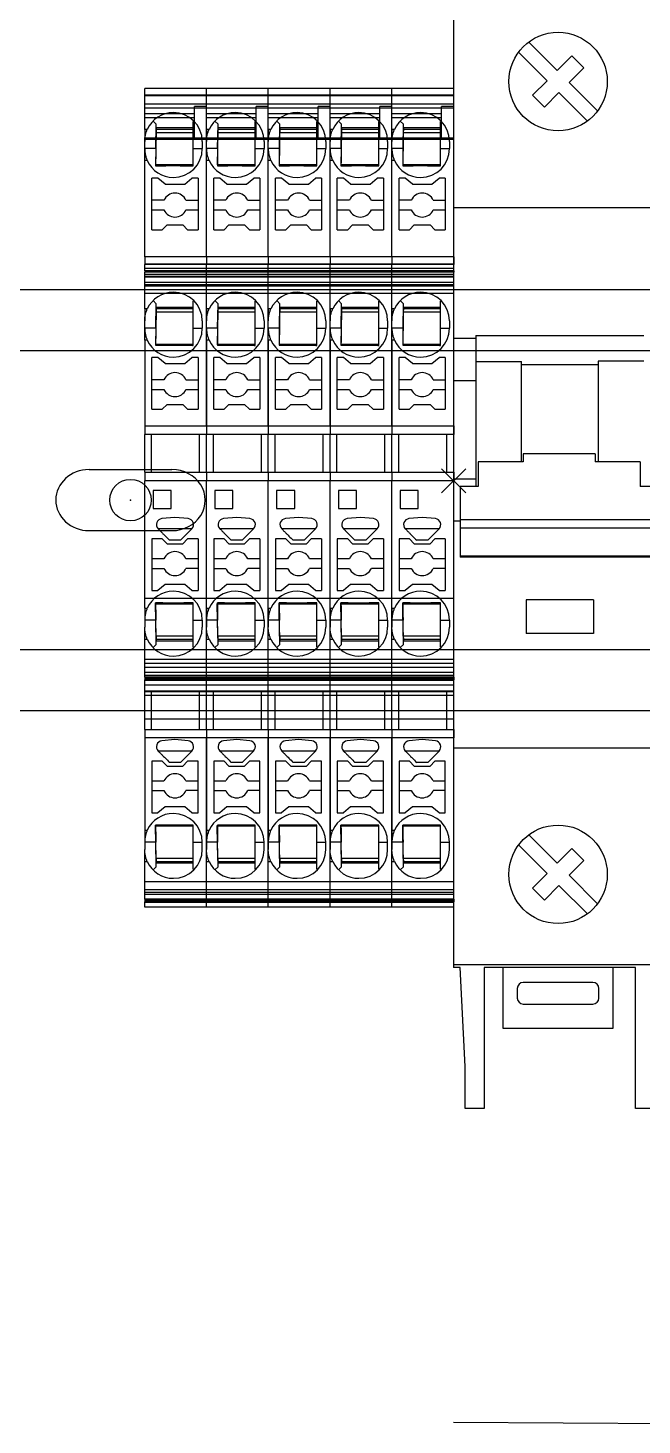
# Model space of a CAD drawing. Header units: inches. Extents: x -13.2 to 36, y -6.6 to 12.8.
# Drawn here: x 21.098 to 23.113, y -0.282 to 4.298 of the extents above; entities that cross this region are included whole.
import ezdxf
from ezdxf.enums import TextEntityAlignment as Align

# ---------------------------------------------------------------- set-up
doc = ezdxf.new("R2010")
doc.units = ezdxf.units.IN
doc.header["$MEASUREMENT"] = 0
for name, color, linetype in [('Duct', 3, 'Continuous'), ('MAIN-1', 7, 'Continuous'), ('MAIN-2', 7, 'Continuous'), ('PSYMS', 7, 'Continuous')]:
    doc.layers.add(name, color=color, linetype=linetype)
doc.styles.get("Standard").update_dxf_attribs({"font": 'arial.ttf'})

# ---------------------------------------------------------------- blocks, each defined once
blk = doc.blocks.new('FP_FAZ-xxx-1-NA')
for p, q in [((0, 1.6142), (0, -1.5945)), ((0.3396, 1.3454), (0.2463, 1.4387)), ((0.2129, 1.4053), (0.3062, 1.312)), ((0.3875, 1.3933), (0.3396, 1.3454)), ((0.4268, 1.354), (0.3875, 1.3933)), ((0.3789, 1.3061), (0.4268, 1.354)), ((0.3062, 1.312), (0.2583, 1.2641)), ((0.4722, 1.2128), (0.3789, 1.3061)), ((0.2583, 1.2641), (0.2976, 1.2248)), ((0.2976, 1.2248), (0.3455, 1.2727)), ((0.3455, 1.2727), (0.4387, 1.1794)), ((0.691, 0.8957), (0, 0.8957)), ((0.0729, 0.4665), (0, 0.4665)), ((0.0729, 0.4764), (0.624, 0.4764)), ((0.0729, 0.4764), (0.0729, -0.0185)), ((0.0729, 0.3911), (0.2225, 0.3911)), ((0.2225, 0.0631), (0.2225, 0.3911)), ((0.4744, 0.3808), (0.2225, 0.3808)), ((0.624, 0.3925), (0.4744, 0.3925)), ((0.4744, 0.3925), (0.4744, 0.0631)), ((0.0729, 0.3287), (0, 0.3287)), ((0.2284, 0.0631), (0.0807, 0.0631)), ((0.0807, 0.0631), (0.0807, -0.0185)), ((0.4646, 0.0888), (0.2284, 0.0888)), ((0.2284, 0.0888), (0.2284, 0.0631)), ((0.4646, 0.0888), (0.4646, 0.0631)), ((0.6122, 0.0631), (0.4646, 0.0631)), ((0.6122, 0.0631), (0.6122, -0.0185)), ((0.0394, 0.0394), (-0.0394, -0.0394)), ((-0.0394, 0.0394), (0.0394, -0.0394)), ((0.0729, 0.0059), (0, 0.0059)), ((0.0217, -0.0185), (0.0217, -0.2498)), ((0.0807, -0.0185), (0.0217, -0.0185)), ((0.6732, -0.0185), (0.6122, -0.0185)), ((0.0217, -0.1319), (0, -0.1319)), ((0.6732, -0.1272), (0.0217, -0.1272)), ((0.6732, -0.1549), (0.0217, -0.1549)), ((0.6732, -0.2468), (0.0217, -0.2468)), ((0.6732, -0.2498), (0.0217, -0.2498)), ((0.4587, -0.3898), (0.2382, -0.3898)), ((0.2382, -0.3898), (0.2382, -0.5)), ((0.4587, -0.3898), (0.4587, -0.5)), ((0.4587, -0.5), (0.2382, -0.5)), ((0.691, -0.876), (0, -0.876)), ((0.3396, -1.253), (0.2463, -1.1598)), ((0.2129, -1.1932), (0.3062, -1.2864)), ((0.3875, -1.2051), (0.3396, -1.253)), ((0.4268, -1.2445), (0.3875, -1.2051)), ((0.3789, -1.2923), (0.4268, -1.2445)), ((0.3062, -1.2864), (0.2583, -1.3343)), ((0.2976, -1.3736), (0.3455, -1.3257)), ((0.3455, -1.3257), (0.4387, -1.419)), ((0.4722, -1.3856), (0.3789, -1.2923)), ((0.2583, -1.3343), (0.2976, -1.3736)), ((0.691, -1.586), (0, -1.586)), ((0.0217, -1.5945), (0, -1.5945)), ((0.0374, -1.9192), (0.0217, -1.5945)), ((0.1004, -1.5945), (0.1004, -2.0571)), ((0.5965, -1.5945), (0.1004, -1.5945)), ((0.1614, -1.5945), (0.1614, -1.7933)), ((0.5236, -1.7933), (0.5236, -1.5945)), ((0.5965, -2.0571), (0.5965, -1.5945)), ((0.4567, -1.6437), (0.2284, -1.6437)), ((0.2087, -1.6634), (0.2087, -1.6949)), ((0.4764, -1.6949), (0.4764, -1.6634)), ((0.2284, -1.7146), (0.4567, -1.7146)), ((0.1614, -1.7933), (0.5236, -1.7933)), ((0.0374, -2.0571), (0.0374, -1.9192)), ((0.1004, -2.0571), (0.0374, -2.0571)), ((0.6595, -2.0571), (0.5965, -2.0571))]:
    blk.add_line(p, q)
for centre in [(0.3425, 1.3091), (0.3425, -1.2894)]:
    blk.add_circle(centre, 0.1614)
for centre, start, end in [((0.2284, -1.6634), 90, 180), ((0.4567, -1.6634), 0, 90), ((0.2284, -1.6949), 180, 270), ((0.4567, -1.6949), 270, 0)]:
    blk.add_arc(centre, 0.0197, start, end)
at = {"layer": 'Duct'}
blk.add_line((1.3937, -3.0945), (0, -3.086), dxfattribs=at)
blk = doc.blocks.new('FP_Phoenix Contact 3210567')
at = {"layer": 'MAIN-1'}
for p, q in [((-1.3969, 0), (-1.3969, 0.2027)), ((-1.3969, 0.2027), (-1.3798, 0.2027)), ((-1.3798, 0), (-1.3798, 0.2027)), ((-1.3755, 0.2027), (-1.3798, 0.2027)), ((-1.3755, 0), (-1.3755, 0.2027)), ((-1.3712, 0.2027), (-1.3755, 0.2027)), ((-1.3712, 0), (-1.3712, 0.2027)), ((-1.3712, 0.2027), (-1.2473, 0.2027)), ((-1.2473, 0.2027), (-1.2473, 0.1942)), ((-1.2473, 0.2027), (-1.2079, 0.2027)), ((-1.2473, 0.1942), (-1.2452, 0.1951)), ((-1.2452, 0.1951), (-1.2431, 0.196)), ((-1.2431, 0.196), (-1.2409, 0.1968)), ((-1.2409, 0.1968), (-1.2385, 0.1976)), ((-1.2385, 0.1976), (-1.2361, 0.1984)), ((-1.2361, 0.1984), (-1.2336, 0.1992)), ((-1.2336, 0.1992), (-1.231, 0.1999)), ((-1.231, 0.1999), (-1.2283, 0.2005)), ((-1.2283, 0.2005), (-1.2256, 0.2011)), ((-1.2256, 0.2011), (-1.2228, 0.2016)), ((-1.2228, 0.2016), (-1.2199, 0.202)), ((-1.2199, 0.202), (-1.2169, 0.2023)), ((-1.2169, 0.2023), (-1.2139, 0.2026)), ((-1.2139, 0.2026), (-1.2109, 0.2027)), ((-1.2109, 0.2027), (-1.2079, 0.2027)), ((-1.1843, 0.2027), (-1.2079, 0.2027)), ((-1.1449, 0.2027), (-1.1843, 0.2027)), ((-1.1812, 0.2027), (-1.1843, 0.2027)), ((-1.1843, 0.1661), (-1.1843, 0.2027)), ((-1.1782, 0.2026), (-1.1812, 0.2027)), ((-1.1752, 0.2023), (-1.1782, 0.2026)), ((-1.1723, 0.202), (-1.1752, 0.2023)), ((-1.1694, 0.2016), (-1.1723, 0.202)), ((-1.1666, 0.2011), (-1.1694, 0.2016)), ((-1.1638, 0.2005), (-1.1666, 0.2011)), ((-1.1612, 0.1999), (-1.1638, 0.2005)), ((-1.1586, 0.1992), (-1.1612, 0.1999)), ((-1.1561, 0.1984), (-1.1586, 0.1992)), ((-1.1536, 0.1976), (-1.1561, 0.1984)), ((-1.1513, 0.1968), (-1.1536, 0.1976)), ((-1.1491, 0.196), (-1.1513, 0.1968)), ((-1.1469, 0.1951), (-1.1491, 0.196)), ((-1.1449, 0.1942), (-1.1469, 0.1951)), ((-1.1449, 0.2027), (-1.1449, 0.1942)), ((-0.8425, 0.2027), (-1.1449, 0.2027)), ((-0.8425, 0), (-0.8425, 0.2027)), ((-0.8142, 0.2027), (-0.8425, 0.2027)), ((-0.8142, 0.2027), (-0.8142, 0)), ((-0.8142, 0.2027), (-0.6902, 0.2027)), ((-0.6902, 0.2027), (-0.6902, 0)), ((-0.6902, 0.2027), (-0.6685, 0.2027)), ((-0.6685, 0.2027), (-0.6685, 0)), ((-0.6685, 0.2027), (-0.6514, 0.2027)), ((-0.6514, 0), (-0.6514, 0.2027)), ((-0.6471, 0.2027), (-0.6514, 0.2027)), ((-0.6471, 0), (-0.6471, 0.2027)), ((-0.6429, 0.2027), (-0.6471, 0.2027)), ((-0.6429, 0), (-0.6429, 0.2027)), ((-0.6429, 0.2027), (-0.5189, 0.2027)), ((-0.5189, 0.2027), (-0.5189, 0.1942)), ((-0.5189, 0.2027), (-0.4796, 0.2027)), ((-0.5189, 0.1942), (-0.5169, 0.1951)), ((-0.5169, 0.1951), (-0.5148, 0.196)), ((-0.5148, 0.196), (-0.5125, 0.1968)), ((-0.5125, 0.1968), (-0.5102, 0.1976)), ((-0.5102, 0.1976), (-0.5078, 0.1984)), ((-0.5078, 0.1984), (-0.5053, 0.1992)), ((-0.5053, 0.1992), (-0.5027, 0.1999)), ((-0.5027, 0.1999), (-0.5, 0.2005)), ((-0.5, 0.2005), (-0.4973, 0.2011)), ((-0.4973, 0.2011), (-0.4944, 0.2016)), ((-0.4944, 0.2016), (-0.4915, 0.202)), ((-0.4915, 0.202), (-0.4886, 0.2023)), ((-0.4886, 0.2023), (-0.4856, 0.2026)), ((-0.4856, 0.2026), (-0.4826, 0.2027)), ((-0.4826, 0.2027), (-0.4796, 0.2027)), ((-0.456, 0.2027), (-0.4796, 0.2027)), ((-0.456, 0.1661), (-0.456, 0.2027)), ((-0.4166, 0.2027), (-0.456, 0.2027)), ((-0.4529, 0.2027), (-0.456, 0.2027)), ((-0.4499, 0.2026), (-0.4529, 0.2027)), ((-0.4469, 0.2023), (-0.4499, 0.2026)), ((-0.444, 0.202), (-0.4469, 0.2023)), ((-0.4411, 0.2016), (-0.444, 0.202)), ((-0.4383, 0.2011), (-0.4411, 0.2016)), ((-0.4355, 0.2005), (-0.4383, 0.2011)), ((-0.4328, 0.1999), (-0.4355, 0.2005)), ((-0.4302, 0.1992), (-0.4328, 0.1999)), ((-0.4277, 0.1984), (-0.4302, 0.1992)), ((-0.4253, 0.1976), (-0.4277, 0.1984)), ((-0.423, 0.1968), (-0.4253, 0.1976)), ((-0.4208, 0.196), (-0.423, 0.1968)), ((-0.4186, 0.1951), (-0.4208, 0.196)), ((-0.4166, 0.1942), (-0.4186, 0.1951)), ((-0.4166, 0.2027), (-0.4166, 0.1942)), ((-0.4166, 0.2027), (0, 0.2027)), ((0, 0), (0, 0.2027)), ((0.0283, 0.2027), (0, 0.2027)), ((0.0283, 0.2027), (0.0283, 0)), ((0.0283, 0.2027), (0.1523, 0.2027)), ((0.1523, 0), (0.1523, 0.2027)), ((0.1806, 0.2027), (0.1523, 0.2027)), ((0.1806, 0.2027), (0.1806, 0)), ((0.4613, 0.2027), (0.1806, 0.2027)), ((0.4613, 0.1942), (0.4613, 0.2027)), ((0.4613, 0.2027), (0.5007, 0.2027)), ((0.4634, 0.1951), (0.4613, 0.1942)), ((0.4655, 0.196), (0.4634, 0.1951)), ((0.4678, 0.1968), (0.4655, 0.196)), ((0.4701, 0.1976), (0.4678, 0.1968)), ((0.4725, 0.1984), (0.4701, 0.1976)), ((0.475, 0.1992), (0.4725, 0.1984)), ((0.4776, 0.1999), (0.475, 0.1992)), ((0.4803, 0.2005), (0.4776, 0.1999)), ((0.483, 0.2011), (0.4803, 0.2005)), ((0.4859, 0.2016), (0.483, 0.2011)), ((0.4887, 0.202), (0.4859, 0.2016)), ((0.4917, 0.2023), (0.4887, 0.202)), ((0.4947, 0.2026), (0.4917, 0.2023)), ((0.4977, 0.2027), (0.4947, 0.2026)), ((0.5007, 0.2027), (0.4977, 0.2027)), ((0.5007, 0.2027), (0.5243, 0.2027)), ((0.5007, 0.1661), (0.5007, 0.2027)), ((0.5637, 0.2027), (0.5243, 0.2027)), ((0.5243, 0.2027), (0.5276, 0.2027)), ((0.5276, 0.2027), (0.5308, 0.2025)), ((0.5308, 0.2025), (0.534, 0.2023)), ((0.534, 0.2023), (0.5371, 0.2019)), ((0.5371, 0.2019), (0.5402, 0.2014)), ((0.5402, 0.2014), (0.5432, 0.2008)), ((0.5432, 0.2008), (0.5461, 0.2002)), ((0.5461, 0.2002), (0.549, 0.1995)), ((0.549, 0.1995), (0.5517, 0.1987)), ((0.5517, 0.1987), (0.5543, 0.1979)), ((0.5543, 0.1979), (0.5568, 0.197)), ((0.5568, 0.197), (0.5592, 0.1961)), ((0.5592, 0.1961), (0.5615, 0.1951)), ((0.5615, 0.1951), (0.5637, 0.1942)), ((0.5637, 0.1942), (0.5637, 0.2027)), ((0.5637, 0.2027), (0.6839, 0.2027)), ((0.6839, 0), (0.6839, 0.2027)), ((0.689, 0.2027), (0.6839, 0.2027)), ((0.689, 0), (0.689, 0.2027)), ((0.689, 0.2027), (0.71, 0.2027)), ((0.71, 0), (0.71, 0.2027)), ((0.735, 0.2027), (0.71, 0.2027)), ((0.735, 0), (0.735, 0.2027)), ((0.735, 0.2027), (1.0499, 0.2027)), ((1.0499, 0.1942), (1.0499, 0.2027)), ((1.0499, 0.2027), (1.0893, 0.2027)), ((1.052, 0.1951), (1.0499, 0.1942)), ((1.0541, 0.196), (1.052, 0.1951)), ((1.0563, 0.1968), (1.0541, 0.196)), ((1.0586, 0.1976), (1.0563, 0.1968)), ((1.0611, 0.1984), (1.0586, 0.1976)), ((1.0636, 0.1992), (1.0611, 0.1984)), ((1.0662, 0.1999), (1.0636, 0.1992)), ((1.0688, 0.2005), (1.0662, 0.1999)), ((1.0716, 0.2011), (1.0688, 0.2005)), ((1.0744, 0.2016), (1.0716, 0.2011)), ((1.0773, 0.202), (1.0744, 0.2016)), ((1.0803, 0.2023), (1.0773, 0.202)), ((1.0832, 0.2026), (1.0803, 0.2023)), ((1.0863, 0.2027), (1.0832, 0.2026)), ((1.0893, 0.2027), (1.0863, 0.2027)), ((1.0893, 0.2027), (1.1129, 0.2027)), ((1.0893, 0.1661), (1.0893, 0.2027)), ((1.1523, 0.2027), (1.1129, 0.2027)), ((1.1129, 0.2027), (1.1159, 0.2027)), ((1.1159, 0.2027), (1.1189, 0.2026)), ((1.1189, 0.2026), (1.1219, 0.2023)), ((1.1219, 0.2023), (1.1249, 0.202)), ((1.1249, 0.202), (1.1278, 0.2016)), ((1.1278, 0.2016), (1.1306, 0.2011)), ((1.1306, 0.2011), (1.1334, 0.2005)), ((1.1334, 0.2005), (1.136, 0.1999)), ((1.136, 0.1999), (1.1386, 0.1992)), ((1.1386, 0.1992), (1.1411, 0.1984)), ((1.1411, 0.1984), (1.1435, 0.1976)), ((1.1435, 0.1976), (1.1459, 0.1968)), ((1.1459, 0.1968), (1.1481, 0.196)), ((1.1481, 0.196), (1.1502, 0.1951)), ((1.1502, 0.1951), (1.1523, 0.1942)), ((1.1523, 0.1942), (1.1523, 0.2027)), ((1.1523, 0.2027), (1.2861, 0.2027)), ((1.2861, 0), (1.2861, 0.2027)), ((-1.2747, 0.1751), (-1.2643, 0.1647)), ((-1.2643, 0.1647), (-1.1843, 0.1661)), ((-1.2532, 0.0433), (-1.2532, 0.1649)), ((-1.2473, 0.165), (-1.2473, 0.0433)), ((-1.2374, 0.0433), (-1.2374, 0.1651)), ((-1.1805, 0.1661), (-1.1843, 0.1661)), ((-1.1769, 0.1662), (-1.1805, 0.1661)), ((-1.1733, 0.1663), (-1.1769, 0.1662)), ((-1.1698, 0.1663), (-1.1733, 0.1663)), ((-1.1664, 0.1664), (-1.1698, 0.1663)), ((-1.1632, 0.1664), (-1.1664, 0.1664)), ((-1.16, 0.1665), (-1.1632, 0.1664)), ((-1.157, 0.1665), (-1.16, 0.1665)), ((-1.1541, 0.1666), (-1.157, 0.1665)), ((-1.1512, 0.1666), (-1.1541, 0.1666)), ((-1.1484, 0.1667), (-1.1512, 0.1666)), ((-1.1457, 0.1667), (-1.1484, 0.1667)), ((-1.1431, 0.1668), (-1.1457, 0.1667)), ((-1.1405, 0.1668), (-1.1431, 0.1668)), ((-1.1379, 0.1668), (-1.1405, 0.1668)), ((-1.1354, 0.1669), (-1.1379, 0.1668)), ((-1.1329, 0.1669), (-1.1354, 0.1669)), ((-1.1305, 0.167), (-1.1329, 0.1669)), ((-1.132, 0.0433), (-1.132, 0.1669)), ((-1.1281, 0.167), (-1.1305, 0.167)), ((-1.1284, 0.1432), (-1.1283, 0.1464)), ((-1.1284, 0.1399), (-1.1284, 0.1432)), ((-1.1284, 0.1365), (-1.1284, 0.1399)), ((-1.1283, 0.1526), (-1.1282, 0.1556)), ((-1.1283, 0.1496), (-1.1283, 0.1526)), ((-1.1283, 0.1464), (-1.1283, 0.1496)), ((-1.1282, 0.1642), (-1.1281, 0.167)), ((-1.1282, 0.1614), (-1.1282, 0.1642)), ((-1.1282, 0.1585), (-1.1282, 0.1614)), ((-1.1282, 0.1556), (-1.1282, 0.1585)), ((-0.9185, 0.1791), (-1.0878, 0.1791)), ((-1.0878, 0.1791), (-1.0878, 0.159)), ((-1.0681, 0.1355), (-1.0878, 0.159)), ((-1.015, 0.1791), (-1.015, 0.1394)), ((-0.9835, 0.1394), (-0.9835, 0.1791)), ((-0.9343, 0.1291), (-0.9185, 0.1448)), ((-0.9185, 0.1448), (-0.9185, 0.1791)), ((-0.9058, 0.138), (-0.909, 0.1348)), ((-0.9027, 0.1411), (-0.9058, 0.138)), ((-0.9011, 0.1427), (-0.9027, 0.1411)), ((-0.8995, 0.1443), (-0.9011, 0.1427)), ((-0.898, 0.1458), (-0.8995, 0.1443)), ((-0.8966, 0.1473), (-0.898, 0.1458)), ((-0.8952, 0.1486), (-0.8966, 0.1473)), ((-0.8938, 0.15), (-0.8952, 0.1486)), ((-0.8926, 0.1512), (-0.8938, 0.15)), ((-0.8914, 0.1524), (-0.8926, 0.1512)), ((-0.8901, 0.1537), (-0.8914, 0.1524)), ((-0.8889, 0.1549), (-0.8901, 0.1537)), ((-0.8877, 0.1561), (-0.8889, 0.1549)), ((-0.8864, 0.1574), (-0.8877, 0.1561)), ((-0.8852, 0.1586), (-0.8864, 0.1574)), ((-0.8844, 0.1594), (-0.8844, 0.0473)), ((-0.8476, 0.1033), (-0.8517, 0.1465)), ((-0.8142, 0.1801), (-0.6902, 0.1801)), ((-0.5464, 0.1751), (-0.536, 0.1647)), ((-0.536, 0.1647), (-0.456, 0.1661)), ((-0.5248, 0.0433), (-0.5248, 0.1649)), ((-0.5189, 0.165), (-0.5189, 0.0433)), ((-0.5091, 0.0433), (-0.5091, 0.1651)), ((-0.4522, 0.1661), (-0.456, 0.1661)), ((-0.4485, 0.1662), (-0.4522, 0.1661)), ((-0.4449, 0.1663), (-0.4485, 0.1662)), ((-0.4415, 0.1663), (-0.4449, 0.1663)), ((-0.4381, 0.1664), (-0.4415, 0.1663)), ((-0.4349, 0.1664), (-0.4381, 0.1664)), ((-0.4317, 0.1665), (-0.4349, 0.1664)), ((-0.4287, 0.1665), (-0.4317, 0.1665)), ((-0.4257, 0.1666), (-0.4287, 0.1665)), ((-0.4229, 0.1666), (-0.4257, 0.1666)), ((-0.4201, 0.1667), (-0.4229, 0.1666)), ((-0.4174, 0.1667), (-0.4201, 0.1667)), ((-0.4147, 0.1668), (-0.4174, 0.1667)), ((-0.4121, 0.1668), (-0.4147, 0.1668)), ((-0.4096, 0.1668), (-0.4121, 0.1668)), ((-0.4071, 0.1669), (-0.4096, 0.1668)), ((-0.4046, 0.1669), (-0.4071, 0.1669)), ((-0.4022, 0.167), (-0.4046, 0.1669)), ((-0.4036, 0.0433), (-0.4036, 0.1669)), ((-0.3998, 0.167), (-0.4022, 0.167)), ((-0.4001, 0.1399), (-0.4, 0.1432)), ((-0.4001, 0.1365), (-0.4001, 0.1399)), ((-0.4, 0.1496), (-0.3999, 0.1526)), ((-0.4, 0.1464), (-0.4, 0.1496)), ((-0.4, 0.1432), (-0.4, 0.1464)), ((-0.3999, 0.1614), (-0.3998, 0.1642)), ((-0.3999, 0.1585), (-0.3999, 0.1614)), ((-0.3999, 0.1556), (-0.3999, 0.1585)), ((-0.3999, 0.1526), (-0.3999, 0.1556)), ((-0.3998, 0.1642), (-0.3998, 0.167)), ((-0.1902, 0.1791), (-0.3595, 0.1791)), ((-0.3595, 0.1791), (-0.3595, 0.159)), ((-0.3398, 0.1355), (-0.3595, 0.159)), ((-0.2867, 0.1791), (-0.2867, 0.1394)), ((-0.2552, 0.1394), (-0.2552, 0.1791)), ((-0.206, 0.1291), (-0.1902, 0.1448)), ((-0.1902, 0.1448), (-0.1902, 0.1791)), ((-0.1775, 0.138), (-0.1807, 0.1348)), ((-0.1744, 0.1411), (-0.1775, 0.138)), ((-0.1728, 0.1427), (-0.1744, 0.1411)), ((-0.1712, 0.1443), (-0.1728, 0.1427)), ((-0.1697, 0.1458), (-0.1712, 0.1443)), ((-0.1682, 0.1473), (-0.1697, 0.1458)), ((-0.1668, 0.1486), (-0.1682, 0.1473)), ((-0.1655, 0.15), (-0.1668, 0.1486)), ((-0.1643, 0.1512), (-0.1655, 0.15)), ((-0.1631, 0.1524), (-0.1643, 0.1512)), ((-0.1618, 0.1537), (-0.1631, 0.1524)), ((-0.1606, 0.1549), (-0.1618, 0.1537)), ((-0.1594, 0.1561), (-0.1606, 0.1549)), ((-0.1581, 0.1574), (-0.1594, 0.1561)), ((-0.1569, 0.1586), (-0.1581, 0.1574)), ((-0.1561, 0.1594), (-0.1561, 0.0473)), ((-0.1193, 0.1033), (-0.1234, 0.1465)), ((-0.0308, 0.1752), (-0.0898, 0.1752)), ((-0.0898, 0.1752), (-0.0898, 0.1161)), ((-0.0308, 0.1161), (-0.0308, 0.1752)), ((0.0283, 0.1801), (0.1523, 0.1801)), ((0.235, 0.1791), (0.4043, 0.1791)), ((0.235, 0.1791), (0.235, 0.1448)), ((0.2507, 0.1291), (0.235, 0.1448)), ((0.2999, 0.1791), (0.2999, 0.1394)), ((0.3314, 0.1394), (0.3314, 0.1791)), ((0.3846, 0.1355), (0.4043, 0.159)), ((0.4043, 0.159), (0.4043, 0.1791)), ((0.447, 0.167), (0.4446, 0.167)), ((0.4446, 0.167), (0.4446, 0.1642)), ((0.4446, 0.1642), (0.4446, 0.1614)), ((0.4446, 0.1614), (0.4447, 0.1585)), ((0.4447, 0.1585), (0.4447, 0.1556)), ((0.4447, 0.1556), (0.4447, 0.1526)), ((0.4447, 0.1526), (0.4447, 0.1496)), ((0.4447, 0.1496), (0.4448, 0.1464)), ((0.4448, 0.1464), (0.4448, 0.1432)), ((0.4448, 0.1432), (0.4448, 0.1399)), ((0.4448, 0.1399), (0.4448, 0.1365)), ((0.4494, 0.1669), (0.447, 0.167)), ((0.4484, 0.1669), (0.4484, 0.0433)), ((0.4519, 0.1669), (0.4494, 0.1669)), ((0.4544, 0.1668), (0.4519, 0.1669)), ((0.4569, 0.1668), (0.4544, 0.1668)), ((0.4595, 0.1668), (0.4569, 0.1668)), ((0.4622, 0.1667), (0.4595, 0.1668)), ((0.4649, 0.1667), (0.4622, 0.1667)), ((0.4677, 0.1666), (0.4649, 0.1667)), ((0.4705, 0.1666), (0.4677, 0.1666)), ((0.4735, 0.1665), (0.4705, 0.1666)), ((0.4765, 0.1665), (0.4735, 0.1665)), ((0.4796, 0.1664), (0.4765, 0.1665)), ((0.4829, 0.1664), (0.4796, 0.1664)), ((0.4862, 0.1663), (0.4829, 0.1664)), ((0.4897, 0.1663), (0.4862, 0.1663)), ((0.4933, 0.1662), (0.4897, 0.1663)), ((0.497, 0.1661), (0.4933, 0.1662)), ((0.5007, 0.1661), (0.497, 0.1661)), ((0.5007, 0.1661), (0.5807, 0.1647)), ((0.5539, 0.1651), (0.5539, 0.0433)), ((0.5637, 0.0433), (0.5637, 0.165)), ((0.5696, 0.1649), (0.5696, 0.0433)), ((0.5807, 0.1647), (0.5911, 0.1751)), ((0.8235, 0.1791), (0.9928, 0.1791)), ((0.8235, 0.1791), (0.8235, 0.1448)), ((0.8393, 0.1291), (0.8235, 0.1448)), ((0.8885, 0.1791), (0.8885, 0.1394)), ((0.92, 0.1394), (0.92, 0.1791)), ((0.9731, 0.1355), (0.9928, 0.159)), ((0.9928, 0.159), (0.9928, 0.1791)), ((1.0355, 0.167), (1.0331, 0.167)), ((1.0331, 0.167), (1.0332, 0.1642)), ((1.0332, 0.1642), (1.0332, 0.1614)), ((1.0332, 0.1614), (1.0332, 0.1585)), ((1.0332, 0.1585), (1.0332, 0.1556)), ((1.0332, 0.1556), (1.0333, 0.1526)), ((1.0333, 0.1526), (1.0333, 0.1496)), ((1.0333, 0.1496), (1.0333, 0.1464)), ((1.0333, 0.1464), (1.0334, 0.1432)), ((1.0334, 0.1432), (1.0334, 0.1399)), ((1.0334, 0.1399), (1.0334, 0.1365)), ((1.038, 0.1669), (1.0355, 0.167)), ((1.037, 0.1669), (1.037, 0.0433)), ((1.0404, 0.1669), (1.038, 0.1669)), ((1.0429, 0.1668), (1.0404, 0.1669)), ((1.0455, 0.1668), (1.0429, 0.1668)), ((1.0481, 0.1668), (1.0455, 0.1668)), ((1.0507, 0.1667), (1.0481, 0.1668)), ((1.0534, 0.1667), (1.0507, 0.1667)), ((1.0562, 0.1666), (1.0534, 0.1667)), ((1.0591, 0.1666), (1.0562, 0.1666)), ((1.062, 0.1665), (1.0591, 0.1666)), ((1.065, 0.1665), (1.062, 0.1665)), ((1.0682, 0.1664), (1.065, 0.1665)), ((1.0714, 0.1664), (1.0682, 0.1664)), ((1.0748, 0.1663), (1.0714, 0.1664)), ((1.0783, 0.1663), (1.0748, 0.1663)), ((1.0819, 0.1662), (1.0783, 0.1663)), ((1.0855, 0.1661), (1.0819, 0.1662)), ((1.0893, 0.1661), (1.0855, 0.1661)), ((1.0893, 0.1661), (1.1693, 0.1647)), ((1.1424, 0.1651), (1.1424, 0.0433)), ((1.1523, 0.0433), (1.1523, 0.165)), ((1.1582, 0.1649), (1.1582, 0.0433)), ((1.1693, 0.1647), (1.1797, 0.1751)), ((-1.1285, 0.1292), (-1.1284, 0.1329)), ((-1.1285, 0.1253), (-1.1285, 0.1292)), ((-1.1285, 0.1213), (-1.1285, 0.1253)), ((-1.1285, 0.1171), (-1.1285, 0.1213)), ((-1.1285, 0.1127), (-1.1285, 0.1171)), ((-1.1285, 0.1083), (-1.1285, 0.1127)), ((-1.1285, 0.1035), (-1.1285, 0.1083)), ((-1.1285, 0.0988), (-1.1285, 0.1035)), ((-1.1285, 0.0944), (-1.1285, 0.0988)), ((-1.1285, 0.0901), (-1.1285, 0.0944)), ((-1.1284, 0.1329), (-1.1284, 0.1365)), ((-1.0681, 0.0711), (-1.0681, 0.1355)), ((-0.9343, 0.1291), (-0.9343, 0.0776)), ((-0.9191, 0.1247), (-0.9225, 0.1213)), ((-0.9225, 0.1162), (-0.9225, 0.1213)), ((-0.9225, 0.1111), (-0.9225, 0.1162)), ((-0.9225, 0.1059), (-0.9225, 0.1111)), ((-0.9225, 0.1008), (-0.9225, 0.1059)), ((-0.9225, 0.0956), (-0.9225, 0.1008)), ((-0.9225, 0.0905), (-0.9225, 0.0956)), ((-0.9157, 0.1281), (-0.9191, 0.1247)), ((-0.9123, 0.1315), (-0.9157, 0.1281)), ((-0.909, 0.1348), (-0.9123, 0.1315)), ((-0.8517, 0.0601), (-0.8476, 0.1033)), ((-0.4002, 0.1213), (-0.4001, 0.1253)), ((-0.4002, 0.1171), (-0.4002, 0.1213)), ((-0.4002, 0.1127), (-0.4002, 0.1171)), ((-0.4002, 0.1083), (-0.4002, 0.1127)), ((-0.4002, 0.1035), (-0.4002, 0.1083)), ((-0.4002, 0.0988), (-0.4002, 0.1035)), ((-0.4002, 0.0944), (-0.4002, 0.0988)), ((-0.4001, 0.0901), (-0.4002, 0.0944)), ((-0.4001, 0.1329), (-0.4001, 0.1365)), ((-0.4001, 0.1292), (-0.4001, 0.1329)), ((-0.4001, 0.1253), (-0.4001, 0.1292)), ((-0.3398, 0.0711), (-0.3398, 0.1355)), ((-0.206, 0.1291), (-0.206, 0.0776)), ((-0.1908, 0.1247), (-0.1941, 0.1213)), ((-0.1941, 0.1162), (-0.1941, 0.1213)), ((-0.1941, 0.1111), (-0.1941, 0.1162)), ((-0.1941, 0.1059), (-0.1941, 0.1111)), ((-0.1941, 0.1008), (-0.1941, 0.1059)), ((-0.1941, 0.0956), (-0.1941, 0.1008)), ((-0.1941, 0.0905), (-0.1941, 0.0956)), ((-0.1874, 0.1281), (-0.1908, 0.1247)), ((-0.184, 0.1315), (-0.1874, 0.1281)), ((-0.1807, 0.1348), (-0.184, 0.1315)), ((-0.1234, 0.0601), (-0.1193, 0.1033)), ((-0.0898, 0.1161), (-0.0308, 0.1161)), ((0.2507, 0.1291), (0.2507, 0.0776)), ((0.3846, 0.1355), (0.3846, 0.0711)), ((0.4448, 0.1365), (0.4449, 0.1329)), ((0.4449, 0.1329), (0.4449, 0.1292)), ((0.4449, 0.1292), (0.4449, 0.1253)), ((0.4449, 0.1253), (0.4449, 0.1213)), ((0.4449, 0.1213), (0.4449, 0.1171)), ((0.4449, 0.1171), (0.4449, 0.1127)), ((0.4449, 0.1127), (0.4449, 0.1083)), ((0.4449, 0.1083), (0.4449, 0.1035)), ((0.4449, 0.1035), (0.4449, 0.0988)), ((0.4449, 0.0988), (0.4449, 0.0944)), ((0.4449, 0.0944), (0.4449, 0.0901)), ((0.8393, 0.1291), (0.8393, 0.0776)), ((0.9731, 0.1355), (0.9731, 0.0711)), ((1.0334, 0.1365), (1.0334, 0.1329)), ((1.0334, 0.1329), (1.0335, 0.1292)), ((1.0335, 0.1292), (1.0335, 0.1253)), ((1.0335, 0.1253), (1.0335, 0.1213)), ((1.0335, 0.1213), (1.0335, 0.1171)), ((1.0335, 0.1171), (1.0335, 0.1127)), ((1.0335, 0.1127), (1.0335, 0.1083)), ((1.0335, 0.1083), (1.0335, 0.1035)), ((1.0335, 0.1035), (1.0335, 0.0988)), ((1.0335, 0.0988), (1.0335, 0.0944)), ((1.0335, 0.0944), (1.0335, 0.0901)), ((-1.1284, 0.086), (-1.1285, 0.0901)), ((-1.1284, 0.0821), (-1.1284, 0.086)), ((-1.1284, 0.0783), (-1.1284, 0.0821)), ((-1.1284, 0.0747), (-1.1284, 0.0783)), ((-1.1283, 0.0712), (-1.1284, 0.0747)), ((-1.1283, 0.0678), (-1.1283, 0.0712)), ((-1.1283, 0.0646), (-1.1283, 0.0678)), ((-1.1282, 0.0614), (-1.1283, 0.0646)), ((-1.1282, 0.0582), (-1.1282, 0.0614)), ((-1.1282, 0.0551), (-1.1282, 0.0582)), ((-1.1282, 0.0521), (-1.1282, 0.0551)), ((-1.1281, 0.0491), (-1.1282, 0.0521)), ((-1.1281, 0.0462), (-1.1281, 0.0491)), ((-1.1281, 0.0433), (-1.1281, 0.0462)), ((-1.0878, 0.0477), (-1.0681, 0.0711)), ((-1.0878, 0.0477), (-1.0878, 0.0276)), ((-1.015, 0.0276), (-1.015, 0.0673)), ((-0.9835, 0.0276), (-0.9835, 0.0673)), ((-0.9185, 0.0619), (-0.9343, 0.0776)), ((-0.9225, 0.0853), (-0.9225, 0.0905)), ((-0.9225, 0.0853), (-0.8852, 0.0481)), ((-0.9185, 0.0276), (-0.9185, 0.0619)), ((-0.4001, 0.086), (-0.4001, 0.0901)), ((-0.4001, 0.0821), (-0.4001, 0.086)), ((-0.4001, 0.0783), (-0.4001, 0.0821)), ((-0.4, 0.0747), (-0.4001, 0.0783)), ((-0.4, 0.0712), (-0.4, 0.0747)), ((-0.4, 0.0678), (-0.4, 0.0712)), ((-0.4, 0.0646), (-0.4, 0.0678)), ((-0.3999, 0.0614), (-0.4, 0.0646)), ((-0.3999, 0.0582), (-0.3999, 0.0614)), ((-0.3999, 0.0551), (-0.3999, 0.0582)), ((-0.3998, 0.0521), (-0.3999, 0.0551)), ((-0.3998, 0.0491), (-0.3998, 0.0521)), ((-0.3998, 0.0462), (-0.3998, 0.0491)), ((-0.3997, 0.0433), (-0.3998, 0.0462)), ((-0.3595, 0.0477), (-0.3398, 0.0711)), ((-0.3595, 0.0477), (-0.3595, 0.0276)), ((-0.2867, 0.0276), (-0.2867, 0.0673)), ((-0.2552, 0.0276), (-0.2552, 0.0673)), ((-0.1902, 0.0619), (-0.206, 0.0776)), ((-0.1941, 0.0853), (-0.1941, 0.0905)), ((-0.1941, 0.0853), (-0.1569, 0.0481)), ((-0.1902, 0.0276), (-0.1902, 0.0619)), ((0.2507, 0.0776), (0.235, 0.0619)), ((0.235, 0.0619), (0.235, 0.0276)), ((0.2999, 0.0673), (0.2999, 0.0276)), ((0.3314, 0.0673), (0.3314, 0.0276)), ((0.3846, 0.0711), (0.4043, 0.0477)), ((0.4043, 0.0276), (0.4043, 0.0477)), ((0.4446, 0.0491), (0.4445, 0.0462)), ((0.4445, 0.0462), (0.4445, 0.0433)), ((0.4447, 0.0582), (0.4446, 0.0551)), ((0.4446, 0.0551), (0.4446, 0.0521)), ((0.4446, 0.0521), (0.4446, 0.0491)), ((0.4448, 0.0712), (0.4447, 0.0678)), ((0.4447, 0.0678), (0.4447, 0.0646)), ((0.4447, 0.0646), (0.4447, 0.0614)), ((0.4447, 0.0614), (0.4447, 0.0582)), ((0.4449, 0.0821), (0.4448, 0.0783)), ((0.4448, 0.0783), (0.4448, 0.0747)), ((0.4448, 0.0747), (0.4448, 0.0712)), ((0.4449, 0.0901), (0.4449, 0.086)), ((0.4449, 0.086), (0.4449, 0.0821)), ((0.8393, 0.0776), (0.8235, 0.0619)), ((0.8235, 0.0619), (0.8235, 0.0276)), ((0.8885, 0.0673), (0.8885, 0.0276)), ((0.92, 0.0673), (0.92, 0.0276)), ((0.9731, 0.0711), (0.9928, 0.0477)), ((0.9928, 0.0276), (0.9928, 0.0477)), ((1.0332, 0.0521), (1.0331, 0.0491)), ((1.0331, 0.0491), (1.0331, 0.0462)), ((1.0331, 0.0462), (1.0331, 0.0433)), ((1.0333, 0.0646), (1.0332, 0.0614)), ((1.0332, 0.0614), (1.0332, 0.0582)), ((1.0332, 0.0582), (1.0332, 0.0551)), ((1.0332, 0.0551), (1.0332, 0.0521)), ((1.0334, 0.0747), (1.0333, 0.0712)), ((1.0333, 0.0712), (1.0333, 0.0678)), ((1.0333, 0.0678), (1.0333, 0.0646)), ((1.0335, 0.0901), (1.0334, 0.086)), ((1.0334, 0.086), (1.0334, 0.0821)), ((1.0334, 0.0821), (1.0334, 0.0783)), ((1.0334, 0.0783), (1.0334, 0.0747)), ((-1.3969, 0), (-1.3798, 0)), ((-1.3755, 0), (-1.3798, 0)), ((-1.3712, 0), (-1.3755, 0)), ((-1.3712, 0), (-0.8425, 0)), ((-1.2729, 0.0433), (-1.2747, 0.0415)), ((-1.2729, 0.0433), (-1.1843, 0.0433)), ((-1.2079, 0.0138), (-1.1843, 0.0138)), ((-1.1843, 0.0433), (-1.1843, 0.0138)), ((-1.1843, 0.0433), (-1.1807, 0.0433)), ((-1.1807, 0.0433), (-1.1771, 0.0433)), ((-1.1771, 0.0433), (-1.1735, 0.0433)), ((-1.1735, 0.0433), (-1.1701, 0.0433)), ((-1.1701, 0.0433), (-1.1668, 0.0433)), ((-1.1668, 0.0433), (-1.1635, 0.0433)), ((-1.1635, 0.0433), (-1.1603, 0.0433)), ((-1.1603, 0.0433), (-1.1573, 0.0433)), ((-1.1573, 0.0433), (-1.1543, 0.0433)), ((-1.1543, 0.0433), (-1.1514, 0.0433)), ((-1.1514, 0.0433), (-1.1486, 0.0433)), ((-1.1486, 0.0433), (-1.1458, 0.0433)), ((-1.1458, 0.0433), (-1.1432, 0.0433)), ((-1.1432, 0.0433), (-1.1405, 0.0433)), ((-1.1405, 0.0433), (-1.1379, 0.0433)), ((-1.1379, 0.0433), (-1.1354, 0.0433)), ((-1.1354, 0.0433), (-1.1329, 0.0433)), ((-1.1329, 0.0433), (-1.1305, 0.0433)), ((-1.1305, 0.0433), (-1.1281, 0.0433)), ((-1.0878, 0.0276), (-0.9185, 0.0276)), ((-0.8142, 0), (-0.8425, 0)), ((-0.8142, 0.0226), (-0.6902, 0.0226)), ((-0.8142, 0), (-0.6902, 0)), ((-0.6902, 0), (-0.6685, 0)), ((-0.6685, 0), (-0.6514, 0)), ((-0.6471, 0), (-0.6514, 0)), ((-0.6429, 0), (-0.6471, 0)), ((-0.6429, 0), (0, 0)), ((-0.5445, 0.0433), (-0.5464, 0.0415)), ((-0.5445, 0.0433), (-0.456, 0.0433)), ((-0.456, 0.0138), (-0.4796, 0.0138)), ((-0.456, 0.0433), (-0.456, 0.0138)), ((-0.456, 0.0433), (-0.4523, 0.0433)), ((-0.4523, 0.0433), (-0.4487, 0.0433)), ((-0.4487, 0.0433), (-0.4452, 0.0433)), ((-0.4452, 0.0433), (-0.4418, 0.0433)), ((-0.4418, 0.0433), (-0.4384, 0.0433)), ((-0.4384, 0.0433), (-0.4352, 0.0433)), ((-0.4352, 0.0433), (-0.432, 0.0433)), ((-0.432, 0.0433), (-0.4289, 0.0433)), ((-0.4289, 0.0433), (-0.426, 0.0433)), ((-0.426, 0.0433), (-0.4231, 0.0433)), ((-0.4231, 0.0433), (-0.4203, 0.0433)), ((-0.4203, 0.0433), (-0.4175, 0.0433)), ((-0.4175, 0.0433), (-0.4148, 0.0433)), ((-0.4148, 0.0433), (-0.4122, 0.0433)), ((-0.4122, 0.0433), (-0.4096, 0.0433)), ((-0.4096, 0.0433), (-0.4071, 0.0433)), ((-0.4071, 0.0433), (-0.4046, 0.0433)), ((-0.4046, 0.0433), (-0.4021, 0.0433)), ((-0.4021, 0.0433), (-0.3997, 0.0433)), ((-0.1902, 0.0276), (-0.3595, 0.0276)), ((0.0283, 0), (0, 0)), ((0.0283, 0.0226), (0.1523, 0.0226)), ((0.0283, 0), (0.1523, 0)), ((0.1806, 0), (0.1523, 0)), ((0.4043, 0.0276), (0.235, 0.0276)), ((0.4445, 0.0433), (0.4469, 0.0433)), ((0.4469, 0.0433), (0.4494, 0.0433)), ((0.4494, 0.0433), (0.4518, 0.0433)), ((0.4518, 0.0433), (0.4544, 0.0433)), ((0.4544, 0.0433), (0.457, 0.0433)), ((0.457, 0.0433), (0.4596, 0.0433)), ((0.4596, 0.0433), (0.4623, 0.0433)), ((0.4623, 0.0433), (0.465, 0.0433)), ((0.465, 0.0433), (0.4678, 0.0433)), ((0.4678, 0.0433), (0.4707, 0.0433)), ((0.4707, 0.0433), (0.4737, 0.0433)), ((0.4737, 0.0433), (0.4768, 0.0433)), ((0.4768, 0.0433), (0.4799, 0.0433)), ((0.4799, 0.0433), (0.4832, 0.0433)), ((0.4832, 0.0433), (0.4865, 0.0433)), ((0.4865, 0.0433), (0.49, 0.0433)), ((0.49, 0.0433), (0.4935, 0.0433)), ((0.4935, 0.0433), (0.4971, 0.0433)), ((0.4971, 0.0433), (0.5007, 0.0433)), ((0.5007, 0.0433), (0.5007, 0.0138)), ((0.5007, 0.0433), (0.5893, 0.0433)), ((0.5243, 0.0138), (0.5007, 0.0138)), ((0.5911, 0.0415), (0.5893, 0.0433)), ((0.689, 0), (0.71, 0)), ((0.735, 0), (0.71, 0)), ((0.735, 0), (1.2861, 0)), ((0.9928, 0.0276), (0.8235, 0.0276)), ((1.0331, 0.0433), (1.0355, 0.0433)), ((1.0355, 0.0433), (1.0379, 0.0433)), ((1.0379, 0.0433), (1.0404, 0.0433)), ((1.0404, 0.0433), (1.0429, 0.0433)), ((1.0429, 0.0433), (1.0455, 0.0433)), ((1.0455, 0.0433), (1.0482, 0.0433)), ((1.0482, 0.0433), (1.0508, 0.0433)), ((1.0508, 0.0433), (1.0536, 0.0433)), ((1.0536, 0.0433), (1.0564, 0.0433)), ((1.0564, 0.0433), (1.0593, 0.0433)), ((1.0593, 0.0433), (1.0623, 0.0433)), ((1.0623, 0.0433), (1.0653, 0.0433)), ((1.0653, 0.0433), (1.0685, 0.0433)), ((1.0685, 0.0433), (1.0718, 0.0433)), ((1.0718, 0.0433), (1.0751, 0.0433)), ((1.0751, 0.0433), (1.0785, 0.0433)), ((1.0785, 0.0433), (1.0821, 0.0433)), ((1.0821, 0.0433), (1.0857, 0.0433)), ((1.0857, 0.0433), (1.0893, 0.0433)), ((1.0893, 0.0433), (1.1779, 0.0433)), ((1.0893, 0.0433), (1.0893, 0.0138)), ((1.1129, 0.0138), (1.0893, 0.0138)), ((1.1797, 0.0415), (1.1779, 0.0433)), ((0.1806, 0), (0.6839, 0)), ((0.689, 0), (0.6839, 0))]:
    blk.add_line(p, q, dxfattribs=at)
for centre, radius, start, end in [((-1.2079, 0.1083), 0.0945, 114.6244, 180), ((-1.1843, 0.1083), 0.0945, 0, 65.3756), ((-0.4796, 0.1083), 0.0945, 114.6244, 180), ((-0.456, 0.1083), 0.0945, 0, 65.3756), ((0.5007, 0.1083), 0.0945, 114.6244, 180), ((0.5243, 0.1083), 0.0945, 0, 65.3756), ((1.0893, 0.1083), 0.0945, 114.6244, 180), ((1.1129, 0.1083), 0.0945, 0, 65.3756), ((-0.9992, 0.1033), 0.0394, 113.5782, 180), ((-0.9992, 0.1033), 0.0394, 0, 66.4218), ((-0.8713, 0.1447), 0.0197, 5.4404, 135), ((-0.2709, 0.1033), 0.0394, 113.5782, 180), ((-0.2709, 0.1033), 0.0394, 0, 66.4218), ((-0.143, 0.1447), 0.0197, 5.4404, 135), ((0.3157, 0.1033), 0.0394, 113.5782, 180), ((0.3157, 0.1033), 0.0394, 0, 66.4218), ((0.9042, 0.1033), 0.0394, 113.5782, 180), ((0.9042, 0.1033), 0.0394, 0, 66.4218), ((-1.2079, 0.1083), 0.0945, 180, 270), ((-1.1843, 0.1083), 0.0945, 270, 0), ((-0.9992, 0.1033), 0.0394, 180, 246.4218), ((-0.9992, 0.1033), 0.0394, 293.5782, 0), ((-0.4796, 0.1083), 0.0945, 180, 270), ((-0.456, 0.1083), 0.0945, 270, 0), ((-0.2709, 0.1033), 0.0394, 180, 246.4218), ((-0.2709, 0.1033), 0.0394, 293.5782, 0), ((0.3157, 0.1033), 0.0394, 180, 246.4218), ((0.3157, 0.1033), 0.0394, 293.5782, 0), ((0.5007, 0.1083), 0.0945, 180, 270), ((0.5243, 0.1083), 0.0945, 270, 0), ((0.9042, 0.1033), 0.0394, 180, 246.4218), ((0.9042, 0.1033), 0.0394, 293.5782, 0), ((1.0893, 0.1083), 0.0945, 180, 270), ((1.1129, 0.1083), 0.0945, 270, 0), ((-0.8713, 0.062), 0.0197, 225, 354.5596), ((-0.143, 0.062), 0.0197, 225, 354.5596)]:
    blk.add_arc(centre, radius, start, end, dxfattribs=at)
at = {"layer": 'MAIN-2'}
for p, q in [((-1.3969, 0.2027), (-1.3969, 0.2027)), ((-1.3969, 0.2027), (-1.3969, 0.2027)), ((-1.3809, 0.2027), (-1.3809, 0)), ((-1.356, 0), (-1.356, 0.2027)), ((-1.3549, 0.2027), (-1.3549, 0)), ((-1.3476, 0.2027), (-1.3476, 0)), ((-1.339, 0.2027), (-1.339, 0)), ((-1.313, 0.2027), (-1.313, 0)), ((-1.2473, 0.2027), (-1.2473, 0.2027)), ((-1.2473, 0.1942), (-1.2473, 0.1942)), ((-1.1449, 0.2027), (-1.1449, 0.2027)), ((-1.1449, 0.1942), (-1.1449, 0.1942)), ((-0.8142, 0.2027), (-0.8142, 0.2027)), ((-0.7805, 0), (-0.7805, 0.2027)), ((-0.7024, 0.2027), (-0.7024, 0)), ((-0.6902, 0.2027), (-0.6902, 0.2027)), ((-0.6882, 0.2027), (-0.6882, 0.2027)), ((-0.6882, 0.2027), (-0.6882, 0)), ((-0.6685, 0.2027), (-0.6685, 0.2027)), ((-0.6526, 0.2027), (-0.6526, 0)), ((-0.637, 0.2027), (-0.637, 0)), ((-0.637, 0.2027), (-0.637, 0.2027)), ((-0.6277, 0), (-0.6277, 0.2027)), ((-0.6265, 0.2027), (-0.6265, 0)), ((-0.6107, 0.2027), (-0.6107, 0)), ((-0.5982, 0), (-0.5982, 0.2027)), ((-0.5846, 0.2027), (-0.5846, 0)), ((-0.5189, 0.2027), (-0.5189, 0.2027)), ((-0.5189, 0.1942), (-0.5189, 0.1942)), ((-0.4166, 0.2027), (-0.4166, 0.2027)), ((-0.4166, 0.1942), (-0.4166, 0.1942)), ((-0.3851, 0), (-0.3851, 0.2027)), ((-0.3851, 0.2027), (-0.3851, 0.2027)), ((0.0283, 0.2027), (0.0283, 0.2027)), ((0.1523, 0.2027), (0.1523, 0.2027)), ((0.4613, 0.2027), (0.4613, 0.2027)), ((0.4613, 0.1942), (0.4613, 0.1942)), ((0.5637, 0.2027), (0.5637, 0.2027)), ((0.5637, 0.1942), (0.5637, 0.1942)), ((0.6141, 0), (0.6141, 0.2027)), ((0.6157, 0.2027), (0.6157, 0)), ((0.6272, 0.2027), (0.6272, 0)), ((0.6383, 0), (0.6383, 0.2027)), ((0.6424, 0), (0.6424, 0.2027)), ((0.6424, 0.2027), (0.6424, 0.2027)), ((0.6519, 0.2027), (0.6519, 0)), ((0.6687, 0.2027), (0.6687, 0)), ((0.6704, 0.2027), (0.6704, 0)), ((0.6705, 0), (0.6705, 0.2027)), ((0.6779, 0.2027), (0.6779, 0)), ((0.6779, 0.2027), (0.6779, 0.2027)), ((0.6959, 0), (0.6959, 0.2027)), ((0.7119, 0.2027), (0.7119, 0)), ((0.735, 0.2027), (0.735, 0.2027)), ((1.0499, 0.2027), (1.0499, 0.2027)), ((1.0499, 0.1942), (1.0499, 0.1942)), ((1.1208, 0.2027), (1.1208, 0)), ((1.1208, 0.2027), (1.1208, 0.2027)), ((1.1246, 0.2027), (1.1246, 0)), ((1.1523, 0.2027), (1.1523, 0.2027)), ((1.1523, 0.1942), (1.1523, 0.1942)), ((1.1916, 0.2027), (1.1916, 0.0394)), ((1.2034, 0.2027), (1.2034, 0.2027)), ((1.2034, 0.0394), (1.2034, 0.2027)), ((1.2231, 0.2027), (1.2231, 0)), ((1.2231, 0.2027), (1.2231, 0.2027)), ((1.2353, 0), (1.2353, 0.2027)), ((1.2625, 0.2027), (1.2625, 0.2027)), ((1.2625, 0.2027), (1.2625, 0.2027)), ((1.2625, 0), (1.2625, 0.2027)), ((1.2653, 0.2027), (1.2653, 0)), ((1.2653, 0.2027), (1.2653, 0.2027)), ((1.2653, 0.2027), (1.2653, 0.2027)), ((1.2861, 0.2027), (1.2861, 0.2027)), ((1.2861, 0.2027), (1.2861, 0.2027)), ((-1.2643, 0.1647), (-1.2532, 0.1649)), ((-1.2473, 0.165), (-1.2532, 0.1649)), ((-1.2532, 0.1649), (-1.2532, 0.1649)), ((-1.2532, 0.1649), (-1.2532, 0.1649)), ((-1.2374, 0.1653), (-1.2473, 0.1651)), ((-1.2473, 0.165), (-1.2473, 0.1651)), ((-1.2473, 0.165), (-1.2473, 0.165)), ((-1.2374, 0.1655), (-1.132, 0.1673)), ((-1.2374, 0.1653), (-1.2374, 0.1655)), ((-1.2374, 0.1651), (-1.2374, 0.1653)), ((-1.132, 0.1669), (-1.132, 0.1673)), ((-1.132, 0.1673), (-1.1281, 0.167)), ((-1.0878, 0.1791), (-1.0878, 0.1791)), ((-1.0878, 0.159), (-1.0878, 0.159)), ((-1.015, 0.1791), (-1.015, 0.1791)), ((-1.015, 0.1394), (-1.015, 0.1394)), ((-0.9835, 0.1791), (-0.9835, 0.1791)), ((-0.9835, 0.1394), (-0.9835, 0.1394)), ((-0.9185, 0.1791), (-0.9185, 0.1791)), ((-0.9185, 0.1448), (-0.9185, 0.1448)), ((-0.9027, 0.1411), (-0.9027, 0.1411)), ((-0.9027, 0.1411), (-0.9027, 0.1411)), ((-0.9027, 0.1411), (-0.9027, 0.1411)), ((-0.9027, 0.1411), (-0.9027, 0.1411)), ((-0.9027, 0.1411), (-0.9027, 0.1411)), ((-0.9027, 0.1411), (-0.9027, 0.1411)), ((-0.8938, 0.15), (-0.8938, 0.15)), ((-0.8852, 0.1586), (-0.8852, 0.1586)), ((-0.8517, 0.1465), (-0.8517, 0.1465)), ((-0.8142, 0.1801), (-0.8142, 0.1801)), ((-0.6902, 0.1801), (-0.6902, 0.1801)), ((-0.536, 0.1647), (-0.5248, 0.1649)), ((-0.5189, 0.165), (-0.5248, 0.1649)), ((-0.5248, 0.1649), (-0.5248, 0.1649)), ((-0.5248, 0.1649), (-0.5248, 0.1649)), ((-0.5091, 0.1653), (-0.5189, 0.1651)), ((-0.5189, 0.165), (-0.5189, 0.1651)), ((-0.5189, 0.165), (-0.5189, 0.165)), ((-0.5091, 0.1655), (-0.4036, 0.1673)), ((-0.5091, 0.1653), (-0.5091, 0.1655)), ((-0.5091, 0.1651), (-0.5091, 0.1653)), ((-0.4036, 0.1669), (-0.4036, 0.1673)), ((-0.4036, 0.1673), (-0.3998, 0.167)), ((-0.3595, 0.1791), (-0.3595, 0.1791)), ((-0.3595, 0.159), (-0.3595, 0.159)), ((-0.2867, 0.1791), (-0.2867, 0.1791)), ((-0.2867, 0.1394), (-0.2867, 0.1394)), ((-0.2552, 0.1791), (-0.2552, 0.1791)), ((-0.2552, 0.1394), (-0.2552, 0.1394)), ((-0.1902, 0.1791), (-0.1902, 0.1791)), ((-0.1902, 0.1448), (-0.1902, 0.1448)), ((-0.1744, 0.1411), (-0.1744, 0.1411)), ((-0.1744, 0.1411), (-0.1744, 0.1411)), ((-0.1744, 0.1411), (-0.1744, 0.1411)), ((-0.1744, 0.1411), (-0.1744, 0.1411)), ((-0.1744, 0.1411), (-0.1744, 0.1411)), ((-0.1744, 0.1411), (-0.1744, 0.1411)), ((-0.1655, 0.15), (-0.1655, 0.15)), ((-0.1569, 0.1586), (-0.1569, 0.1586)), ((-0.1234, 0.1465), (-0.1234, 0.1465)), ((-0.0898, 0.1752), (-0.0898, 0.1752)), ((-0.0308, 0.1752), (-0.0308, 0.1752)), ((0.0283, 0.1801), (0.0283, 0.1801)), ((0.1523, 0.1801), (0.1523, 0.1801)), ((0.235, 0.1791), (0.235, 0.1791)), ((0.235, 0.1448), (0.235, 0.1448)), ((0.2999, 0.1791), (0.2999, 0.1791)), ((0.2999, 0.1394), (0.2999, 0.1394)), ((0.3314, 0.1791), (0.3314, 0.1791)), ((0.3314, 0.1394), (0.3314, 0.1394)), ((0.4043, 0.1791), (0.4043, 0.1791)), ((0.4043, 0.159), (0.4043, 0.159)), ((0.4484, 0.1673), (0.4446, 0.167)), ((0.5539, 0.1655), (0.4484, 0.1673)), ((0.4484, 0.1673), (0.4484, 0.1669)), ((0.5539, 0.1653), (0.5539, 0.1655)), ((0.5539, 0.1653), (0.5539, 0.1651)), ((0.5637, 0.1651), (0.5539, 0.1653)), ((0.5637, 0.1651), (0.5637, 0.165)), ((0.5637, 0.165), (0.5637, 0.165)), ((0.5696, 0.1649), (0.5637, 0.165)), ((0.5696, 0.1649), (0.5696, 0.1649)), ((0.5696, 0.1649), (0.5696, 0.1649)), ((0.5696, 0.1649), (0.5807, 0.1647)), ((0.8235, 0.1791), (0.8235, 0.1791)), ((0.8235, 0.1448), (0.8235, 0.1448)), ((0.8885, 0.1791), (0.8885, 0.1791)), ((0.8885, 0.1394), (0.8885, 0.1394)), ((0.92, 0.1791), (0.92, 0.1791)), ((0.92, 0.1394), (0.92, 0.1394)), ((0.9928, 0.1791), (0.9928, 0.1791)), ((0.9928, 0.159), (0.9928, 0.159)), ((1.037, 0.1673), (1.0331, 0.167)), ((1.1424, 0.1655), (1.037, 0.1673)), ((1.037, 0.1673), (1.037, 0.1669)), ((1.1424, 0.1653), (1.1424, 0.1655)), ((1.1424, 0.1653), (1.1424, 0.1651)), ((1.1523, 0.1651), (1.1424, 0.1653)), ((1.1523, 0.1651), (1.1523, 0.165)), ((1.1523, 0.165), (1.1523, 0.165)), ((1.1582, 0.1649), (1.1523, 0.165)), ((1.1582, 0.1649), (1.1582, 0.1649)), ((1.1582, 0.1649), (1.1582, 0.1649)), ((1.1582, 0.1649), (1.1693, 0.1647)), ((-1.0681, 0.1355), (-1.0681, 0.1355)), ((-0.9343, 0.1291), (-0.9343, 0.1291)), ((-0.9225, 0.1213), (-0.9225, 0.1213)), ((-0.8476, 0.1033), (-0.8476, 0.1033)), ((-0.3398, 0.1355), (-0.3398, 0.1355)), ((-0.206, 0.1291), (-0.206, 0.1291)), ((-0.1941, 0.1213), (-0.1941, 0.1213)), ((-0.1193, 0.1033), (-0.1193, 0.1033)), ((-0.0898, 0.1161), (-0.0898, 0.1161)), ((-0.0308, 0.1161), (-0.0308, 0.1161)), ((0.2507, 0.1291), (0.2507, 0.1291)), ((0.3846, 0.1355), (0.3846, 0.1355)), ((0.8393, 0.1291), (0.8393, 0.1291)), ((0.9731, 0.1355), (0.9731, 0.1355)), ((-1.0878, 0.0477), (-1.0878, 0.0477)), ((-1.0681, 0.0711), (-1.0681, 0.0711)), ((-1.015, 0.0673), (-1.015, 0.0673)), ((-0.9835, 0.0673), (-0.9835, 0.0673)), ((-0.9343, 0.0776), (-0.9343, 0.0776)), ((-0.9225, 0.0853), (-0.9225, 0.0853)), ((-0.9185, 0.0619), (-0.9185, 0.0619)), ((-0.8852, 0.0481), (-0.8852, 0.0481)), ((-0.8517, 0.0601), (-0.8517, 0.0601)), ((-0.3595, 0.0477), (-0.3595, 0.0477)), ((-0.3398, 0.0711), (-0.3398, 0.0711)), ((-0.2867, 0.0673), (-0.2867, 0.0673)), ((-0.2552, 0.0673), (-0.2552, 0.0673)), ((-0.206, 0.0776), (-0.206, 0.0776)), ((-0.1941, 0.0853), (-0.1941, 0.0853)), ((-0.1902, 0.0619), (-0.1902, 0.0619)), ((-0.1569, 0.0481), (-0.1569, 0.0481)), ((-0.1234, 0.0601), (-0.1234, 0.0601)), ((0.235, 0.0619), (0.235, 0.0619)), ((0.2507, 0.0776), (0.2507, 0.0776)), ((0.2999, 0.0673), (0.2999, 0.0673)), ((0.3314, 0.0673), (0.3314, 0.0673)), ((0.3846, 0.0711), (0.3846, 0.0711)), ((0.4043, 0.0477), (0.4043, 0.0477)), ((0.8235, 0.0619), (0.8235, 0.0619)), ((0.8393, 0.0776), (0.8393, 0.0776)), ((0.8885, 0.0673), (0.8885, 0.0673)), ((0.92, 0.0673), (0.92, 0.0673)), ((0.9731, 0.0711), (0.9731, 0.0711)), ((0.9928, 0.0477), (0.9928, 0.0477)), ((-1.3969, 0), (-1.3969, 0)), ((-1.3969, 0), (-1.3969, 0)), ((-1.2532, 0.0433), (-1.2532, 0.0433)), ((-1.2473, 0.0433), (-1.2473, 0.0433)), ((-1.2374, 0.0433), (-1.2374, 0.0433)), ((-1.2079, 0.0138), (-1.2079, 0.0138)), ((-1.1843, 0.0138), (-1.1843, 0.0138)), ((-1.0878, 0.0276), (-1.0878, 0.0276)), ((-1.015, 0.0276), (-1.015, 0.0276)), ((-0.9835, 0.0276), (-0.9835, 0.0276)), ((-0.9185, 0.0276), (-0.9185, 0.0276)), ((-0.8142, 0.0226), (-0.8142, 0.0226)), ((-0.8142, 0), (-0.8142, 0)), ((-0.6902, 0.0226), (-0.6902, 0.0226)), ((-0.6902, 0), (-0.6902, 0)), ((-0.6882, 0), (-0.6882, 0)), ((-0.6685, 0), (-0.6685, 0)), ((-0.637, 0), (-0.637, 0)), ((-0.5248, 0.0433), (-0.5248, 0.0433)), ((-0.5189, 0.0433), (-0.5189, 0.0433)), ((-0.5091, 0.0433), (-0.5091, 0.0433)), ((-0.4796, 0.0138), (-0.4796, 0.0138)), ((-0.456, 0.0138), (-0.456, 0.0138)), ((-0.3851, 0), (-0.3851, 0)), ((-0.3595, 0.0276), (-0.3595, 0.0276)), ((-0.2867, 0.0276), (-0.2867, 0.0276)), ((-0.2552, 0.0276), (-0.2552, 0.0276)), ((-0.1902, 0.0276), (-0.1902, 0.0276)), ((0.0283, 0.0226), (0.0283, 0.0226)), ((0.0283, 0), (0.0283, 0)), ((0.1523, 0.0226), (0.1523, 0.0226)), ((0.1523, 0), (0.1523, 0)), ((0.235, 0.0276), (0.235, 0.0276)), ((0.2999, 0.0276), (0.2999, 0.0276)), ((0.3314, 0.0276), (0.3314, 0.0276)), ((0.4043, 0.0276), (0.4043, 0.0276)), ((0.5007, 0.0138), (0.5007, 0.0138)), ((0.5243, 0.0138), (0.5243, 0.0138)), ((0.5539, 0.0433), (0.5539, 0.0433)), ((0.5637, 0.0433), (0.5637, 0.0433)), ((0.5696, 0.0433), (0.5696, 0.0433)), ((0.6424, 0), (0.6424, 0)), ((0.6779, 0), (0.6779, 0)), ((0.735, 0), (0.735, 0)), ((0.8235, 0.0276), (0.8235, 0.0276)), ((0.8885, 0.0276), (0.8885, 0.0276)), ((0.92, 0.0276), (0.92, 0.0276)), ((0.9928, 0.0276), (0.9928, 0.0276)), ((1.0893, 0.0138), (1.0893, 0.0138)), ((1.1129, 0.0138), (1.1129, 0.0138)), ((1.1208, 0.0394), (1.1208, 0.0394)), ((1.1208, 0.0394), (1.2271, 0.0394)), ((1.1208, 0), (1.1208, 0)), ((1.1424, 0.0433), (1.1424, 0.0433)), ((1.1523, 0.0433), (1.1523, 0.0433)), ((1.1582, 0.0433), (1.1582, 0.0433)), ((1.2034, 0.0394), (1.2034, 0.0394)), ((1.2231, 0), (1.2231, 0)), ((1.2271, 0), (1.2271, 0.0394)), ((1.2625, 0), (1.2625, 0)), ((1.2625, 0), (1.2625, 0)), ((1.2653, 0), (1.2653, 0)), ((1.2653, 0), (1.2653, 0)), ((1.2861, 0), (1.2861, 0)), ((1.2861, 0), (1.2861, 0))]:
    blk.add_line(p, q, dxfattribs=at)
blk = doc.blocks.new('HDINA39D')
for p, q in [((0, 0.69), (16.5, 0.69)), ((0, 0.49), (16.5, 0.49)), ((2.814, 0.1), (3.086, 0.1)), ((2.814, -0.1), (3.086, -0.1)), ((0, -0.49), (16.5, -0.49)), ((0, -0.69), (16.5, -0.69))]:
    blk.add_line(p, q)
blk.add_circle((2.95, 0), 0.068)
for centre, start_param, end_param in [((2.814, 0), -1.570796, 1.570794), ((3.086, 0), 1.570794, 4.712394)]:
    blk.add_ellipse(centre, major_axis=(-0.109, 0), ratio=0.917668, start_param=start_param, end_param=end_param)
blk.add_point((2.95, 0))
at = {"flags": 11}
for p in [(2.95, 0), (12.8, 0)]:
    blk.add_attdef('NC', text='', height=0.01, rotation=270, dxfattribs=at).set_placement(p, align=Align.MIDDLE)

msp = doc.modelspace()

# ---------------------------------------------------------------- block references
at = {"layer": 'PSYMS'}
for name, p in [('FP_FAZ-xxx-1-NA', (22.49437, 2.81277)), ('HDINA39D', (18.4842, 2.75))]:
    msp.add_blockref(name, p, dxfattribs=at)
at = {"layer": 'PSYMS', "rotation": 90}
for p in [(21.68339, 2.81277), (21.88614, 2.81277), (22.08889, 2.81277), (22.29164, 2.81277), (22.49439, 2.81277)]:
    msp.add_blockref('FP_Phoenix Contact 3210567', p, dxfattribs=at)

doc.saveas('drawing.dxf')
